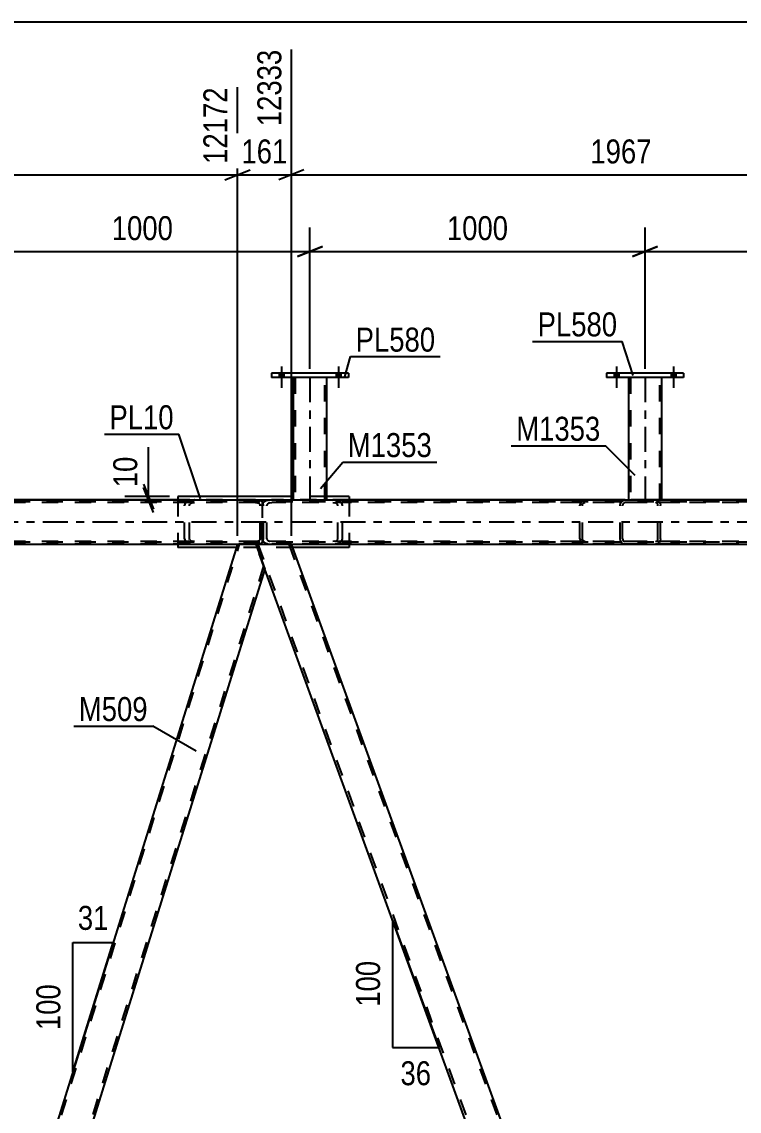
# Model space of a CAD drawing. Header units: millimetres. Extents: x -808 to 381, y -747 to 94.
# Drawn here: x -318.7 to -233.1, y -626.4 to -496.3 of the extents above; entities that cross this region are included whole.
import ezdxf

# ---------------------------------------------------------------- set-up
doc = ezdxf.new("R2010")
doc.units = ezdxf.units.MM
doc.linetypes.add('DXK_LINE_DOT2', pattern=[3.9198, 1.9599, -1.9599])
doc.linetypes.add('DXK_LINE_DOT3', pattern=[5.9187, 2.979, -0.9799, 0.9799, -0.9799])
doc.styles.add('Arial Narrow', font='ARIALN.TTF', dxfattribs={"height": 0.2})

# ---------------------------------------------------------------- blocks, each defined once
blk = doc.blocks.new('Part-232923327-77204 - 77190')
at = {"color": 7, "linetype": 'DXK_LINE_DOT2'}
for p, q in [((-332.4, -554.06), (-332.35, -553.82)), ((-332.4, -558.06), (-332.4, -554.06)), ((-332.35, -553.82), (-332.23, -553.61)), ((-332.23, -553.61), (-332.04, -553.47)), ((-332.08, -553.94), (-332.11, -554.06)), ((-332.11, -558.06), (-332.11, -554.06)), ((-332.02, -553.83), (-332.08, -553.94)), ((-331.83, -553.42), (-332.04, -553.47)), ((-331.93, -553.76), (-332.02, -553.83)), ((-331.81, -553.74), (-331.93, -553.76)), ((-290.81, -553.74), (-331.81, -553.74)), ((-328.17, -553.42), (-327.95, -553.47)), ((-328.06, -553.76), (-328.17, -553.74)), ((-327.97, -553.83), (-328.06, -553.76)), ((-327.91, -553.94), (-327.97, -553.83)), ((-327.95, -553.47), (-327.76, -553.61)), ((-327.88, -554.06), (-327.91, -553.94)), ((-327.88, -558.06), (-327.88, -554.06)), ((-327.76, -553.61), (-327.64, -553.82)), ((-327.64, -553.82), (-327.59, -554.06)), ((-327.59, -558.06), (-327.59, -554.06)), ((-322.29, -553.42), (-326.29, -553.42)), ((-290.81, -553.42), (-300.06, -553.42)), ((-299.17, -553.82), (-299.26, -554.06)), ((-299.26, -558.06), (-299.26, -554.06)), ((-298.67, -554.06), (-298.63, -553.94)), ((-298.67, -558.06), (-298.67, -554.06)), ((-298.12, -553.42), (-298.54, -553.47)), ((-298.31, -553.76), (-298.09, -553.74)), ((-298.09, -553.42), (-298.12, -553.42)), ((-290.45, -553.46), (-290.81, -553.42)), ((-290.81, -553.74), (-290.59, -553.76)), ((-290.37, -553.47), (-290.45, -553.46)), ((-290.01, -553.6), (-290.37, -553.47)), ((-290.27, -553.94), (-290.23, -554.06)), ((-290.23, -558.06), (-290.23, -554.06)), ((-290.01, -553.6), (-290.01, -558.52)), ((-290, -553.61), (-290.01, -553.6)), ((-289.87, -553.82), (-290, -553.61)), ((-289.83, -554.06), (-289.87, -553.82)), ((-289.83, -558.06), (-289.83, -554.06)), ((-332.35, -558.31), (-332.4, -558.06)), ((-332.23, -558.51), (-332.35, -558.31)), ((-332.04, -558.65), (-332.23, -558.51)), ((-332.11, -558.06), (-332.08, -558.18)), ((-332.08, -558.18), (-332.02, -558.29)), ((-331.81, -558.7), (-332.04, -558.65)), ((-332.02, -558.29), (-331.93, -558.36)), ((-331.93, -558.36), (-331.81, -558.38)), ((-290.81, -558.38), (-331.81, -558.38)), ((-290.81, -558.7), (-331.81, -558.7)), ((-328.17, -558.38), (-328.06, -558.36)), ((-327.95, -558.65), (-328.17, -558.7)), ((-328.06, -558.36), (-327.97, -558.29)), ((-327.97, -558.29), (-327.91, -558.18)), ((-327.76, -558.51), (-327.95, -558.65)), ((-327.91, -558.18), (-327.88, -558.06)), ((-327.64, -558.31), (-327.76, -558.51)), ((-327.59, -558.06), (-327.64, -558.31)), ((-299.26, -558.06), (-299.17, -558.31)), ((-298.63, -558.18), (-298.67, -558.06)), ((-298.54, -558.65), (-298.09, -558.7)), ((-298.09, -558.38), (-298.31, -558.36)), ((-290.59, -558.36), (-290.81, -558.38)), ((-290.81, -558.7), (-290.37, -558.65)), ((-290.37, -558.65), (-290.01, -558.52)), ((-290.23, -558.06), (-290.27, -558.18)), ((-290.01, -558.52), (-290, -558.51)), ((-290, -558.51), (-289.87, -558.31)), ((-289.87, -558.31), (-289.83, -558.06))]:
    blk.add_line(p, q, dxfattribs=at)
at = {"color": 2, "linetype": 'Continuous'}
for p, q in [((-331.81, -553.42), (-331.83, -553.42)), ((-326.29, -553.42), (-331.81, -553.42)), ((-300.06, -553.42), (-322.29, -553.42))]:
    blk.add_line(p, q, dxfattribs=at)
at = {"color": 7, "linetype": 'DXK_LINE_DOT2'}
for centre, radius, start, end in [((-298.36, -554.54), 1.09, 99.5182, 138.0637), ((-298.22, -554.3), 0.545, 99.5182, 138.0637), ((-290.68, -554.3), 0.545, 41.9363, 80.4819), ((-298.36, -557.58), 1.09, 221.9363, 260.4819), ((-298.22, -557.82), 0.545, 221.9363, 260.4819), ((-290.68, -557.82), 0.545, 279.5182, 318.0637)]:
    blk.add_arc(centre, radius, start, end, dxfattribs=at)
blk = doc.blocks.new('Part-232923327-142743 - 77190')
at = {"color": 2, "linetype": 'Continuous'}
for p, q in [((-279.69, -538.3), (-288.89, -538.3)), ((-288.89, -538.3), (-288.89, -538.78)), ((-279.69, -538.3), (-279.69, -538.78)), ((-279.69, -538.78), (-288.89, -538.78))]:
    blk.add_line(p, q, dxfattribs=at)
blk = doc.blocks.new('Part-232923327-77244 - 77190')
at = {"color": 7, "linetype": 'DXK_LINE_DOT2'}
for p, q in [((-286.51, -558.7), (-290.76, -558.7)), ((-289.68, -561.67), (-290.76, -558.7)), ((-290.51, -558.7), (-246.93, -678.42)), ((-243.19, -678.42), (-286.76, -558.7)), ((-242.93, -678.42), (-244.12, -675.17)), ((-247.19, -678.42), (-242.93, -678.42))]:
    blk.add_line(p, q, dxfattribs=at)
at = {"color": 2, "linetype": 'Continuous'}
for p, q in [((-244.12, -675.17), (-286.51, -558.7)), ((-247.19, -678.42), (-289.68, -561.67))]:
    blk.add_line(p, q, dxfattribs=at)
blk = doc.blocks.new('Part-232923327-77201 - 77190')
at = {"color": 7, "linetype": 'DXK_LINE_DOT2'}
for p, q in [((-289.92, -553.82), (-290.01, -554.06)), ((-290.01, -558.06), (-290.01, -554.06)), ((-289.43, -554.06), (-289.38, -553.94)), ((-289.43, -558.06), (-289.43, -554.06)), ((-288.87, -553.42), (-289.29, -553.47)), ((-289.07, -553.76), (-288.85, -553.74)), ((-288.85, -553.42), (-288.87, -553.42)), ((-279.6, -553.42), (-288.85, -553.42)), ((-240.13, -553.74), (-288.85, -553.74)), ((-281.21, -553.46), (-281.57, -553.42)), ((-281.57, -553.74), (-281.34, -553.76)), ((-281.12, -553.47), (-281.21, -553.46)), ((-281.03, -553.94), (-280.98, -554.06)), ((-280.98, -558.06), (-280.98, -554.06)), ((-280.4, -554.06), (-280.49, -553.82)), ((-280.4, -558.06), (-280.4, -554.06)), ((-240.13, -553.42), (-246.68, -553.42)), ((-290.01, -558.06), (-289.92, -558.31)), ((-289.38, -558.18), (-289.43, -558.06)), ((-289.29, -558.65), (-288.85, -558.7)), ((-288.85, -558.38), (-289.07, -558.36)), ((-240.13, -558.38), (-288.85, -558.38)), ((-240.13, -558.7), (-288.85, -558.7)), ((-281.34, -558.36), (-281.57, -558.38)), ((-281.57, -558.7), (-281.12, -558.65)), ((-280.98, -558.06), (-281.03, -558.18)), ((-280.49, -558.31), (-280.4, -558.06))]:
    blk.add_line(p, q, dxfattribs=at)
at = {"color": 2, "linetype": 'Continuous'}
blk.add_line((-246.68, -553.42), (-279.6, -553.42), dxfattribs=at)
at = {"color": 7, "linetype": 'DXK_LINE_DOT2'}
for centre, radius, start, end in [((-289.11, -554.54), 1.09, 99.5182, 138.0637), ((-288.98, -554.3), 0.545, 99.5182, 138.0637), ((-281.43, -554.3), 0.545, 41.9363, 80.4819), ((-281.3, -554.54), 1.09, 41.9363, 80.4819), ((-289.11, -557.58), 1.09, 221.9363, 260.4819), ((-288.98, -557.82), 0.545, 221.9363, 260.4819), ((-281.43, -557.82), 0.545, 279.5182, 318.0637), ((-281.3, -557.58), 1.09, 279.5182, 318.0637)]:
    blk.add_arc(centre, radius, start, end, dxfattribs=at)
blk = doc.blocks.new('Part-232923327-77202 - 77190')
at = {"color": 7, "linetype": 'DXK_LINE_DOT2'}
for p, q in [((-247.26, -554.06), (-247.22, -553.82)), ((-247.26, -558.06), (-247.26, -554.06)), ((-247.22, -553.82), (-247.09, -553.61)), ((-247.09, -553.61), (-246.9, -553.47)), ((-246.95, -553.94), (-246.97, -554.06)), ((-246.97, -558.06), (-246.97, -554.06)), ((-246.89, -553.83), (-246.95, -553.94)), ((-246.69, -553.42), (-246.9, -553.47)), ((-246.79, -553.76), (-246.89, -553.83)), ((-246.68, -553.74), (-246.79, -553.76)), ((-205.68, -553.74), (-246.68, -553.74)), ((-242.29, -553.42), (-246.29, -553.42)), ((-243.04, -553.42), (-242.82, -553.47)), ((-242.93, -553.76), (-243.04, -553.74)), ((-242.83, -553.83), (-242.93, -553.76)), ((-242.77, -553.94), (-242.83, -553.83)), ((-242.82, -553.47), (-242.63, -553.61)), ((-242.75, -554.06), (-242.77, -553.94)), ((-242.75, -558.06), (-242.75, -554.06)), ((-242.63, -553.61), (-242.5, -553.82)), ((-242.5, -553.82), (-242.46, -554.06)), ((-242.46, -558.06), (-242.46, -554.06)), ((-205.68, -553.42), (-214.92, -553.42)), ((-214.03, -553.82), (-214.12, -554.06)), ((-214.12, -558.06), (-214.12, -554.06)), ((-213.54, -554.06), (-213.49, -553.94)), ((-213.54, -558.06), (-213.54, -554.06)), ((-212.98, -553.42), (-213.4, -553.47)), ((-213.18, -553.76), (-212.96, -553.74)), ((-212.96, -553.42), (-212.98, -553.42)), ((-205.32, -553.46), (-205.68, -553.42)), ((-205.68, -553.74), (-205.46, -553.76)), ((-205.23, -553.47), (-205.32, -553.46)), ((-204.88, -553.6), (-205.23, -553.47)), ((-205.14, -553.94), (-205.1, -554.06)), ((-205.1, -558.06), (-205.1, -554.06)), ((-204.88, -553.6), (-204.88, -558.52)), ((-204.87, -553.61), (-204.88, -553.6)), ((-204.74, -553.82), (-204.87, -553.61)), ((-204.69, -554.06), (-204.74, -553.82)), ((-204.69, -558.06), (-204.69, -554.06)), ((-247.22, -558.31), (-247.26, -558.06)), ((-247.09, -558.51), (-247.22, -558.31)), ((-246.9, -558.65), (-247.09, -558.51)), ((-246.97, -558.06), (-246.95, -558.18)), ((-246.95, -558.18), (-246.89, -558.29)), ((-246.68, -558.7), (-246.9, -558.65)), ((-246.89, -558.29), (-246.79, -558.36)), ((-246.79, -558.36), (-246.68, -558.38)), ((-205.68, -558.38), (-246.68, -558.38)), ((-205.68, -558.7), (-246.68, -558.7)), ((-243.04, -558.38), (-242.93, -558.36)), ((-242.82, -558.65), (-243.04, -558.7)), ((-242.93, -558.36), (-242.83, -558.29)), ((-242.83, -558.29), (-242.77, -558.18)), ((-242.63, -558.51), (-242.82, -558.65)), ((-242.77, -558.18), (-242.75, -558.06)), ((-242.5, -558.31), (-242.63, -558.51)), ((-242.46, -558.06), (-242.5, -558.31)), ((-214.12, -558.06), (-214.03, -558.31)), ((-213.49, -558.18), (-213.54, -558.06)), ((-213.4, -558.65), (-212.96, -558.7)), ((-212.96, -558.38), (-213.18, -558.36)), ((-205.46, -558.36), (-205.68, -558.38)), ((-205.68, -558.7), (-205.23, -558.65)), ((-205.23, -558.65), (-204.88, -558.52)), ((-205.1, -558.06), (-205.14, -558.18)), ((-204.88, -558.52), (-204.87, -558.51)), ((-204.87, -558.51), (-204.74, -558.31)), ((-204.74, -558.31), (-204.69, -558.06))]:
    blk.add_line(p, q, dxfattribs=at)
at = {"color": 2, "linetype": 'Continuous'}
for p, q in [((-246.68, -553.42), (-246.69, -553.42)), ((-246.68, -553.42), (-246.29, -553.42)), ((-214.92, -553.42), (-242.29, -553.42))]:
    blk.add_line(p, q, dxfattribs=at)
at = {"color": 7, "linetype": 'DXK_LINE_DOT2'}
for centre, radius, start, end in [((-213.22, -554.54), 1.09, 99.5182, 138.0637), ((-213.09, -554.3), 0.545, 99.5182, 138.0637), ((-205.55, -554.3), 0.545, 41.9363, 80.4819), ((-213.22, -557.58), 1.09, 221.9363, 260.4819), ((-213.09, -557.82), 0.545, 221.9363, 260.4819), ((-205.55, -557.82), 0.545, 279.5182, 318.0637)]:
    blk.add_arc(centre, radius, start, end, dxfattribs=at)
blk = doc.blocks.new('Part-232923327-77275 - 77190')
at = {"color": 7, "linetype": 'DXK_LINE_DOT2'}
for p, q in [((-248.57, -553.42), (-254.4, -553.42)), ((-248.57, -553.74), (-254.4, -553.74)), ((-252.02, -553.82), (-252.07, -554.06)), ((-252.07, -558.06), (-252.07, -554.06)), ((-251.9, -553.61), (-252.02, -553.82)), ((-251.71, -553.47), (-251.9, -553.61)), ((-251.77, -554.06), (-251.75, -553.94)), ((-251.77, -558.06), (-251.77, -554.06)), ((-251.75, -553.94), (-251.69, -553.83)), ((-251.48, -553.42), (-251.71, -553.47)), ((-251.69, -553.83), (-251.6, -553.76)), ((-251.6, -553.76), (-251.48, -553.74)), ((-248.57, -558.38), (-254.4, -558.38)), ((-248.57, -558.7), (-254.4, -558.7)), ((-252.07, -558.06), (-252.02, -558.31)), ((-252.02, -558.31), (-251.9, -558.51)), ((-251.9, -558.51), (-251.71, -558.65)), ((-251.75, -558.18), (-251.77, -558.06)), ((-251.69, -558.29), (-251.75, -558.18)), ((-251.71, -558.65), (-251.48, -558.7)), ((-251.6, -558.36), (-251.69, -558.29)), ((-251.48, -558.38), (-251.6, -558.36))]:
    blk.add_line(p, q, dxfattribs=at)
blk = doc.blocks.new('Bolt-232923327-142811 - 77190')
at = {"linetype": 'Continuous'}
for points in [[(-287.41, -538.3), (-287.97, -538.3), (-287.97, -538.78), (-287.41, -538.78)], [(-287.41, -538.3), (-287.97, -538.3), (-287.97, -538.78), (-287.41, -538.78)], [(-280.61, -538.3), (-281.17, -538.3), (-281.17, -538.78), (-280.61, -538.78)], [(-280.61, -538.3), (-281.17, -538.3), (-281.17, -538.78), (-280.61, -538.78)]]:
    blk.add_hatch(color=1, dxfattribs=at).paths.add_polyline_path(points)
at = {"color": 1, "linetype": 'Continuous'}
for p, q in [((-287.97, -538.3), (-287.97, -538.78)), ((-287.97, -538.3), (-287.97, -538.78)), ((-287.69, -537.5), (-287.69, -540.02)), ((-287.69, -537.5), (-287.69, -540.02)), ((-287.41, -538.3), (-287.41, -538.78)), ((-287.41, -538.3), (-287.41, -538.78)), ((-281.17, -538.3), (-281.17, -538.78)), ((-281.17, -538.3), (-281.17, -538.78)), ((-280.89, -537.5), (-280.89, -540.02)), ((-280.89, -537.5), (-280.89, -540.02)), ((-280.61, -538.3), (-280.61, -538.78)), ((-280.61, -538.3), (-280.61, -538.78))]:
    blk.add_line(p, q, dxfattribs=at)
blk = doc.blocks.new('Part-232923327-77254 - 77190')
at = {"color": 2, "linetype": 'Continuous'}
for p, q in [((-207.81, -558.7), (-244.12, -675.17)), ((-205.63, -558.7), (-204.55, -561.67)), ((-204.55, -561.67), (-240.94, -678.42)), ((-242.93, -678.42), (-244.12, -675.17))]:
    blk.add_line(p, q, dxfattribs=at)
at = {"color": 7, "linetype": 'DXK_LINE_DOT2'}
for p, q in [((-243.98, -675.54), (-207.56, -558.7)), ((-207.81, -558.7), (-205.63, -558.7)), ((-204.68, -561.3), (-241.19, -678.42)), ((-240.94, -678.42), (-242.93, -678.42))]:
    blk.add_line(p, q, dxfattribs=at)
blk = doc.blocks.new('Part-232923327-77255 - 77190')
at = {"color": 2, "linetype": 'Continuous'}
for p, q in [((-292.95, -558.7), (-329.25, -675.17)), ((-290.76, -558.7), (-289.68, -561.67)), ((-289.68, -561.67), (-326.07, -678.42)), ((-328.07, -678.42), (-329.25, -675.17))]:
    blk.add_line(p, q, dxfattribs=at)
at = {"color": 7, "linetype": 'DXK_LINE_DOT2'}
for p, q in [((-329.11, -675.54), (-292.7, -558.7)), ((-292.95, -558.7), (-290.76, -558.7)), ((-289.82, -561.3), (-326.32, -678.42)), ((-326.07, -678.42), (-328.07, -678.42))]:
    blk.add_line(p, q, dxfattribs=at)
blk = doc.blocks.new('Part-232923327-77297 - 77190')
at = {"color": 2, "linetype": 'Continuous'}
for p, q in [((-300.06, -553.02), (-300.06, -553.42)), ((-286.29, -553.02), (-300.06, -553.02)), ((-279.6, -553.02), (-282.29, -553.02)), ((-279.6, -553.02), (-279.6, -553.42)), ((-300.06, -558.7), (-300.06, -559.1)), ((-293.07, -559.1), (-300.06, -559.1)), ((-279.6, -559.1), (-286.36, -559.1)), ((-279.6, -558.7), (-279.6, -559.1))]:
    blk.add_line(p, q, dxfattribs=at)
at = {"color": 7, "linetype": 'DXK_LINE_DOT2'}
for p, q in [((-300.06, -553.42), (-300.06, -558.7)), ((-282.29, -553.02), (-286.29, -553.02)), ((-279.6, -553.42), (-279.6, -558.7)), ((-286.36, -559.1), (-293.07, -559.1))]:
    blk.add_line(p, q, dxfattribs=at)
blk = doc.blocks.new('Part-232923327-77353 - 77190')
at = {"color": 2, "linetype": 'Continuous'}
for p, q in [((-744.21, -553.42), (-106.04, -553.42)), ((-744.21, -558.7), (-106.04, -558.7))]:
    blk.add_line(p, q, dxfattribs=at)
at = {"color": 7, "linetype": 'DXK_LINE_DOT2'}
for p, q in [((-106.04, -553.66), (-744.21, -553.66)), ((-106.04, -558.46), (-744.21, -558.46))]:
    blk.add_line(p, q, dxfattribs=at)
at = {"color": 7, "linetype": 'DXK_LINE_DOT3'}
blk.add_line((-106.04, -556.06), (-744.21, -556.06), dxfattribs=at)
blk = doc.blocks.new('Part-232923327-142742 - 77190')
at = {"color": 2, "linetype": 'Continuous'}
for p, q in [((-286.29, -538.78), (-286.29, -553.42)), ((-282.29, -553.42), (-282.29, -538.78))]:
    blk.add_line(p, q, dxfattribs=at)
at = {"color": 7, "linetype": 'DXK_LINE_DOT2'}
for p, q in [((-282.29, -538.78), (-286.29, -538.78)), ((-286.05, -538.78), (-286.05, -553.42)), ((-282.53, -553.42), (-282.53, -538.78)), ((-286.29, -553.42), (-282.29, -553.42))]:
    blk.add_line(p, q, dxfattribs=at)
at = {"color": 7, "linetype": 'DXK_LINE_DOT3'}
blk.add_line((-284.29, -538.78), (-284.29, -553.42), dxfattribs=at)
blk = doc.blocks.new('Part-232923327-142746 - 77190')
at = {"color": 2, "linetype": 'Continuous'}
for p, q in [((-246.29, -538.78), (-246.29, -553.42)), ((-242.29, -553.42), (-242.29, -538.78))]:
    blk.add_line(p, q, dxfattribs=at)
at = {"color": 7, "linetype": 'DXK_LINE_DOT2'}
for p, q in [((-242.29, -538.78), (-246.29, -538.78)), ((-246.05, -538.78), (-246.05, -553.42)), ((-242.53, -553.42), (-242.53, -538.78)), ((-246.29, -553.42), (-242.29, -553.42))]:
    blk.add_line(p, q, dxfattribs=at)
at = {"color": 7, "linetype": 'DXK_LINE_DOT3'}
blk.add_line((-244.29, -538.78), (-244.29, -553.42), dxfattribs=at)
blk = doc.blocks.new('Part-232923327-142747 - 77190')
at = {"color": 2, "linetype": 'Continuous'}
for p, q in [((-239.69, -538.3), (-248.89, -538.3)), ((-248.89, -538.3), (-248.89, -538.78)), ((-239.69, -538.3), (-239.69, -538.78)), ((-239.69, -538.78), (-248.89, -538.78))]:
    blk.add_line(p, q, dxfattribs=at)
blk = doc.blocks.new('Bolt-232923327-142813 - 77190')
at = {"linetype": 'Continuous'}
for points in [[(-247.41, -538.3), (-247.97, -538.3), (-247.97, -538.78), (-247.41, -538.78)], [(-247.41, -538.3), (-247.97, -538.3), (-247.97, -538.78), (-247.41, -538.78)], [(-240.61, -538.3), (-241.17, -538.3), (-241.17, -538.78), (-240.61, -538.78)], [(-240.61, -538.3), (-241.17, -538.3), (-241.17, -538.78), (-240.61, -538.78)]]:
    blk.add_hatch(color=1, dxfattribs=at).paths.add_polyline_path(points)
at = {"color": 1, "linetype": 'Continuous'}
for p, q in [((-247.97, -538.3), (-247.97, -538.78)), ((-247.97, -538.3), (-247.97, -538.78)), ((-247.69, -537.5), (-247.69, -540.02)), ((-247.69, -537.5), (-247.69, -540.02)), ((-247.41, -538.3), (-247.41, -538.78)), ((-247.41, -538.3), (-247.41, -538.78)), ((-241.17, -538.3), (-241.17, -538.78)), ((-241.17, -538.3), (-241.17, -538.78)), ((-240.89, -537.5), (-240.89, -540.02)), ((-240.89, -537.5), (-240.89, -540.02)), ((-240.61, -538.3), (-240.61, -538.78)), ((-240.61, -538.3), (-240.61, -538.78))]:
    blk.add_line(p, q, dxfattribs=at)
blk = doc.blocks.new('StraightDimension-232923327-124404 - 77190')
at = {"color": 7, "linetype": 'Continuous'}
for p, q in [((-371.64, -557.7), (-371.64, -499.65)), ((-292.95, -557.7), (-292.95, -504.15)), ((-370.14, -513.99), (-373.14, -515.19)), ((-371.64, -514.59), (-292.95, -514.59)), ((-294.45, -515.19), (-291.45, -513.99))]:
    blk.add_line(p, q, dxfattribs=at)
at = {"color": 0}
blk.add_wipeout([(-328.04, -513.84), (-328.04, -509.64), (-336.55, -509.64), (-336.55, -513.84)], dxfattribs=at)
at = {"color": 3, "style": 'Arial Narrow'}
blk.add_text('1967', height=2.863, dxfattribs=at).set_placement((-335.95, -513.24))
at = {"color": 0, "linetype": 'Continuous'}
blk.add_wipeout([(-293.55, -503.55), (-297.75, -503.55), (-297.75, -513.89), (-293.55, -513.89)], dxfattribs=at)
at = {"color": 3, "linetype": 'Continuous', "style": 'Arial Narrow'}
blk.add_text('12172', height=2.863, rotation=90.0002, dxfattribs=at).set_placement((-294.15, -513.29))
blk = doc.blocks.new('AngleDimension-232923327-142131 - 77190')
at = {"color": 7, "linetype": 'Continuous'}
for p, q in [((-274.43, -603.58), (-268.89, -618.8)), ((-274.43, -603.58), (-274.43, -618.8)), ((-269.26, -617.78), (-268.89, -618.8)), ((-274.43, -618.8), (-268.89, -618.8))]:
    blk.add_line(p, q, dxfattribs=at)
at = {"color": 0}
for points in [[(-275.33, -607.85), (-279.53, -607.85), (-279.53, -614.53), (-275.33, -614.53)], [(-269.23, -623.9), (-269.23, -619.7), (-274.09, -619.7), (-274.09, -623.9)]]:
    blk.add_wipeout(points, dxfattribs=at)
at = {"color": 3, "style": 'Arial Narrow'}
blk.add_text('100', height=2.863, rotation=90.0002, dxfattribs=at).set_placement((-275.93, -613.93))
blk.add_text('36', height=2.863, dxfattribs=at).set_placement((-273.49, -623.3))
blk = doc.blocks.new('StraightDimension-232923327-158922 - 77190')
at = {"color": 7, "linetype": 'Continuous'}
for p, q in [((-284.29, -537.78), (-284.29, -520.9)), ((-244.29, -537.78), (-244.29, -520.9)), ((-282.79, -523.15), (-285.79, -524.35)), ((-284.29, -523.75), (-244.29, -523.75)), ((-245.79, -524.35), (-242.79, -523.15))]:
    blk.add_line(p, q, dxfattribs=at)
at = {"color": 0}
blk.add_wipeout([(-260.04, -523), (-260.04, -518.8), (-268.55, -518.8), (-268.55, -523)], dxfattribs=at)
at = {"color": 3, "style": 'Arial Narrow'}
blk.add_text('1000', height=2.863, dxfattribs=at).set_placement((-267.95, -522.4))
blk = doc.blocks.new('StraightDimension-232923327-159805 - 77190')
at = {"color": 7, "linetype": 'Continuous'}
for p, q in [((-303.56, -553.02), (-303.56, -547.11)), ((-303.56, -553.02), (-303.56, -547.11)), ((-304.16, -551.52), (-302.96, -554.52)), ((-302.96, -554.92), (-304.16, -551.92)), ((-301.06, -553.02), (-306.41, -553.02)), ((-301.06, -553.42), (-306.41, -553.42)), ((-303.56, -553.42), (-303.56, -553.02))]:
    blk.add_line(p, q, dxfattribs=at)
at = {"color": 0}
blk.add_wipeout([(-304.31, -547.64), (-308.51, -547.64), (-308.51, -552.5), (-304.31, -552.5)], dxfattribs=at)
at = {"color": 3, "style": 'Arial Narrow'}
blk.add_text('10', height=2.863, rotation=90.0002, dxfattribs=at).set_placement((-304.91, -551.9))
blk = doc.blocks.new('StraightDimension-232923327-124403 - 77190')
at = {"color": 7, "linetype": 'Continuous'}
for p, q in [((-286.51, -557.7), (-286.51, -499.65)), ((-292.95, -557.7), (-292.95, -504.15)), ((-294.45, -515.19), (-291.45, -513.99)), ((-292.95, -514.59), (-286.51, -514.59)), ((-285.01, -513.99), (-288.01, -515.19))]:
    blk.add_line(p, q, dxfattribs=at)
at = {"color": 0}
blk.add_wipeout([(-286.38, -513.84), (-286.38, -509.64), (-293.07, -509.64), (-293.07, -513.84)], dxfattribs=at)
at = {"color": 3, "style": 'Arial Narrow'}
blk.add_text('161', height=2.863, dxfattribs=at).set_placement((-292.47, -513.24))
at = {"color": 0, "linetype": 'Continuous'}
blk.add_wipeout([(-287.11, -499.05), (-291.31, -499.05), (-291.31, -509.39), (-287.11, -509.39)], dxfattribs=at)
at = {"color": 3, "linetype": 'Continuous', "style": 'Arial Narrow'}
blk.add_text('12333', height=2.863, rotation=90.0002, dxfattribs=at).set_placement((-287.71, -508.79))
blk = doc.blocks.new('StraightDimension-232923327-124402 - 77190')
at = {"color": 7, "linetype": 'Continuous'}
for p, q in [((-286.51, -557.7), (-286.51, -499.65)), ((-207.81, -557.7), (-207.81, -504.15)), ((-285.01, -513.99), (-288.01, -515.19)), ((-286.51, -514.59), (-207.81, -514.59)), ((-209.31, -515.19), (-206.31, -513.99))]:
    blk.add_line(p, q, dxfattribs=at)
at = {"color": 0}
blk.add_wipeout([(-242.9, -513.84), (-242.9, -509.64), (-251.42, -509.64), (-251.42, -513.84)], dxfattribs=at)
at = {"color": 3, "style": 'Arial Narrow'}
blk.add_text('1967', height=2.863, dxfattribs=at).set_placement((-250.82, -513.24))
at = {"color": 0, "linetype": 'Continuous'}
blk.add_wipeout([(-208.41, -503.55), (-212.61, -503.55), (-212.61, -513.89), (-208.41, -513.89)], dxfattribs=at)
at = {"color": 3, "linetype": 'Continuous', "style": 'Arial Narrow'}
blk.add_text('14300', height=2.863, rotation=90.0002, dxfattribs=at).set_placement((-209.01, -513.29))
blk = doc.blocks.new('StraightDimension-232923327-125119 - 77190')
at = {"color": 7, "linetype": 'Continuous'}
blk.add_line((-772.44, -496.33), (-106.04, -496.33), dxfattribs=at)
blk = doc.blocks.new('AngleDimension-232923327-142105 - 77190')
at = {"color": 7, "linetype": 'Continuous'}
for p, q in [((-312.59, -606.25), (-307.77, -606.25)), ((-312.59, -621.71), (-307.77, -606.25)), ((-312.59, -621.71), (-312.59, -606.25)), ((-307.84, -606.49), (-307.77, -606.25))]:
    blk.add_line(p, q, dxfattribs=at)
at = {"color": 0}
for points in [[(-307.75, -605.35), (-307.75, -601.15), (-312.6, -601.15), (-312.6, -605.35)], [(-313.49, -610.64), (-317.69, -610.64), (-317.69, -617.32), (-313.49, -617.32)]]:
    blk.add_wipeout(points, dxfattribs=at)
at = {"color": 3, "style": 'Arial Narrow'}
blk.add_text('31', height=2.863, dxfattribs=at).set_placement((-312, -604.75))
blk.add_text('100', height=2.863, rotation=90.0002, dxfattribs=at).set_placement((-314.09, -616.72))
blk = doc.blocks.new('StraightDimension-232923327-158921 - 77190')
at = {"color": 7, "linetype": 'Continuous'}
for p, q in [((-244.29, -537.78), (-244.29, -520.9)), ((-204.29, -537.78), (-204.29, -520.9)), ((-242.79, -523.15), (-245.79, -524.35)), ((-244.29, -523.75), (-204.29, -523.75)), ((-205.79, -524.35), (-202.79, -523.15))]:
    blk.add_line(p, q, dxfattribs=at)
at = {"color": 0}
blk.add_wipeout([(-220.04, -523), (-220.04, -518.8), (-228.55, -518.8), (-228.55, -523)], dxfattribs=at)
at = {"color": 3, "style": 'Arial Narrow'}
blk.add_text('1000', height=2.863, dxfattribs=at).set_placement((-227.95, -522.4))
blk = doc.blocks.new('StraightDimension-232923327-158923 - 77190')
at = {"color": 7, "linetype": 'Continuous'}
for p, q in [((-324.29, -537.78), (-324.29, -520.9)), ((-284.29, -537.78), (-284.29, -520.9)), ((-322.79, -523.15), (-325.79, -524.35)), ((-324.29, -523.75), (-284.29, -523.75)), ((-285.79, -524.35), (-282.79, -523.15))]:
    blk.add_line(p, q, dxfattribs=at)
at = {"color": 0}
blk.add_wipeout([(-300.04, -523), (-300.04, -518.8), (-308.55, -518.8), (-308.55, -523)], dxfattribs=at)
at = {"color": 3, "style": 'Arial Narrow'}
blk.add_text('1000', height=2.863, dxfattribs=at).set_placement((-307.95, -522.4))
blk = doc.blocks.new('Mark-232923327-99992 - 77190')
at = {"color": 0}
blk.add_wipeout([(-303.65, -579.82), (-303.65, -576.82), (-311.88, -576.82), (-311.88, -579.82)], dxfattribs=at)
blk.add_wipeout([(-303.65, -579.82), (-303.65, -576.82), (-311.88, -576.82), (-311.88, -579.82)], dxfattribs=at)
at = {"color": 30, "linetype": 'Continuous'}
for p in [(-312.48, -580.42), (-297.86, -583.42)]:
    blk.add_line(p, (-303.05, -580.42), dxfattribs=at)
at = {"color": 3, "style": 'Arial Narrow'}
blk.add_text('M509', height=2.863, dxfattribs=at).set_placement((-311.88, -579.82))
blk = doc.blocks.new('Mark-232923327-159251 - 77190')
at = {"color": 0}
blk.add_wipeout([(-247.62, -533.89), (-247.62, -530.89), (-257.12, -530.89), (-257.12, -533.89)], dxfattribs=at)
blk.add_wipeout([(-247.62, -533.89), (-247.62, -530.89), (-257.12, -530.89), (-257.12, -533.89)], dxfattribs=at)
at = {"color": 30, "linetype": 'Continuous'}
for p in [(-257.72, -534.49), (-245.72, -538.56)]:
    blk.add_line(p, (-247.02, -534.49), dxfattribs=at)
at = {"color": 3, "style": 'Arial Narrow'}
blk.add_text('PL580', height=2.863, dxfattribs=at).set_placement((-257.12, -533.89))
blk = doc.blocks.new('Mark-232923327-159248 - 77190')
at = {"color": 0}
blk.add_wipeout([(-249.62, -546.35), (-249.62, -543.35), (-259.67, -543.35), (-259.67, -546.35)], dxfattribs=at)
blk.add_wipeout([(-249.62, -546.35), (-249.62, -543.35), (-259.67, -543.35), (-259.67, -546.35)], dxfattribs=at)
at = {"color": 30, "linetype": 'Continuous'}
for p in [(-260.27, -546.95), (-245.48, -550.48)]:
    blk.add_line(p, (-249.02, -546.95), dxfattribs=at)
at = {"color": 3, "style": 'Arial Narrow'}
blk.add_text('M1353', height=2.863, dxfattribs=at).set_placement((-259.67, -546.35))
blk = doc.blocks.new('Mark-232923327-159242 - 77190')
at = {"color": 0}
blk.add_wipeout([(-269.73, -548.3), (-269.73, -545.3), (-279.78, -545.3), (-279.78, -548.3)], dxfattribs=at)
blk.add_wipeout([(-269.73, -548.3), (-269.73, -545.3), (-279.78, -545.3), (-279.78, -548.3)], dxfattribs=at)
at = {"color": 30, "linetype": 'Continuous'}
for p, q in [((-283.04, -552.07), (-280.38, -548.9)), ((-280.38, -548.9), (-269.13, -548.9))]:
    blk.add_line(p, q, dxfattribs=at)
at = {"color": 3, "style": 'Arial Narrow'}
blk.add_text('M1353', height=2.863, dxfattribs=at).set_placement((-279.78, -548.3))
blk = doc.blocks.new('Mark-232923327-159245 - 77190')
at = {"color": 0}
blk.add_wipeout([(-269.34, -535.71), (-269.34, -532.71), (-278.84, -532.71), (-278.84, -535.71)], dxfattribs=at)
blk.add_wipeout([(-269.34, -535.71), (-269.34, -532.71), (-278.84, -532.71), (-278.84, -535.71)], dxfattribs=at)
at = {"color": 30, "linetype": 'Continuous'}
for p, q in [((-280.15, -538.7), (-279.44, -536.31)), ((-279.44, -536.31), (-268.74, -536.31))]:
    blk.add_line(p, q, dxfattribs=at)
at = {"color": 3, "style": 'Arial Narrow'}
blk.add_text('PL580', height=2.863, dxfattribs=at).set_placement((-278.84, -535.71))
blk = doc.blocks.new('Mark-232923327-159865 - 77190')
at = {"color": 0}
blk.add_wipeout([(-300.55, -544.98), (-300.55, -541.98), (-308.23, -541.98), (-308.23, -544.98)], dxfattribs=at)
blk.add_wipeout([(-300.55, -544.98), (-300.55, -541.98), (-308.23, -541.98), (-308.23, -544.98)], dxfattribs=at)
at = {"color": 30, "linetype": 'Continuous'}
for p in [(-308.83, -545.58), (-297.37, -553.27)]:
    blk.add_line(p, (-299.95, -545.58), dxfattribs=at)
at = {"color": 3, "style": 'Arial Narrow'}
blk.add_text('PL10', height=2.863, dxfattribs=at).set_placement((-308.23, -544.98))

msp = doc.modelspace()

# ---------------------------------------------------------------- block references
for name in ['Part-232923327-142743 - 77190', 'Bolt-232923327-142811 - 77190', 'Part-232923327-142747 - 77190', 'Bolt-232923327-142813 - 77190', 'Part-232923327-142742 - 77190', 'Part-232923327-142746 - 77190', 'Part-232923327-77353 - 77190', 'Part-232923327-77204 - 77190', 'Part-232923327-77297 - 77190', 'Part-232923327-77201 - 77190', 'Part-232923327-77275 - 77190', 'Part-232923327-77202 - 77190', 'Part-232923327-77255 - 77190', 'Part-232923327-77244 - 77190', 'Part-232923327-77254 - 77190']:
    msp.add_blockref(name, (0, 0))

# ---------------------------------------------------------------- next in the draw order: block references
for name in ['StraightDimension-232923327-124404 - 77190', 'StraightDimension-232923327-158922 - 77190', 'Mark-232923327-99992 - 77190', 'AngleDimension-232923327-142105 - 77190', 'AngleDimension-232923327-142131 - 77190']:
    msp.add_blockref(name, (0, 0))

# ---------------------------------------------------------------- next in the draw order: block references
for name in ['StraightDimension-232923327-124403 - 77190', 'StraightDimension-232923327-159805 - 77190']:
    msp.add_blockref(name, (0, 0))

# ---------------------------------------------------------------- next in the draw order: block references
msp.add_blockref('StraightDimension-232923327-124402 - 77190', (0, 0))

# ---------------------------------------------------------------- next in the draw order: block references
msp.add_blockref('StraightDimension-232923327-125119 - 77190', (0, 0))

# ---------------------------------------------------------------- next in the draw order: block references
for name in ['StraightDimension-232923327-158923 - 77190', 'StraightDimension-232923327-158921 - 77190', 'Mark-232923327-159245 - 77190', 'Mark-232923327-159865 - 77190', 'Mark-232923327-159248 - 77190', 'Mark-232923327-159242 - 77190']:
    msp.add_blockref(name, (0, 0))

# ---------------------------------------------------------------- next in the draw order: block references
msp.add_blockref('Mark-232923327-159251 - 77190', (0, 0))

doc.saveas('drawing.dxf')
